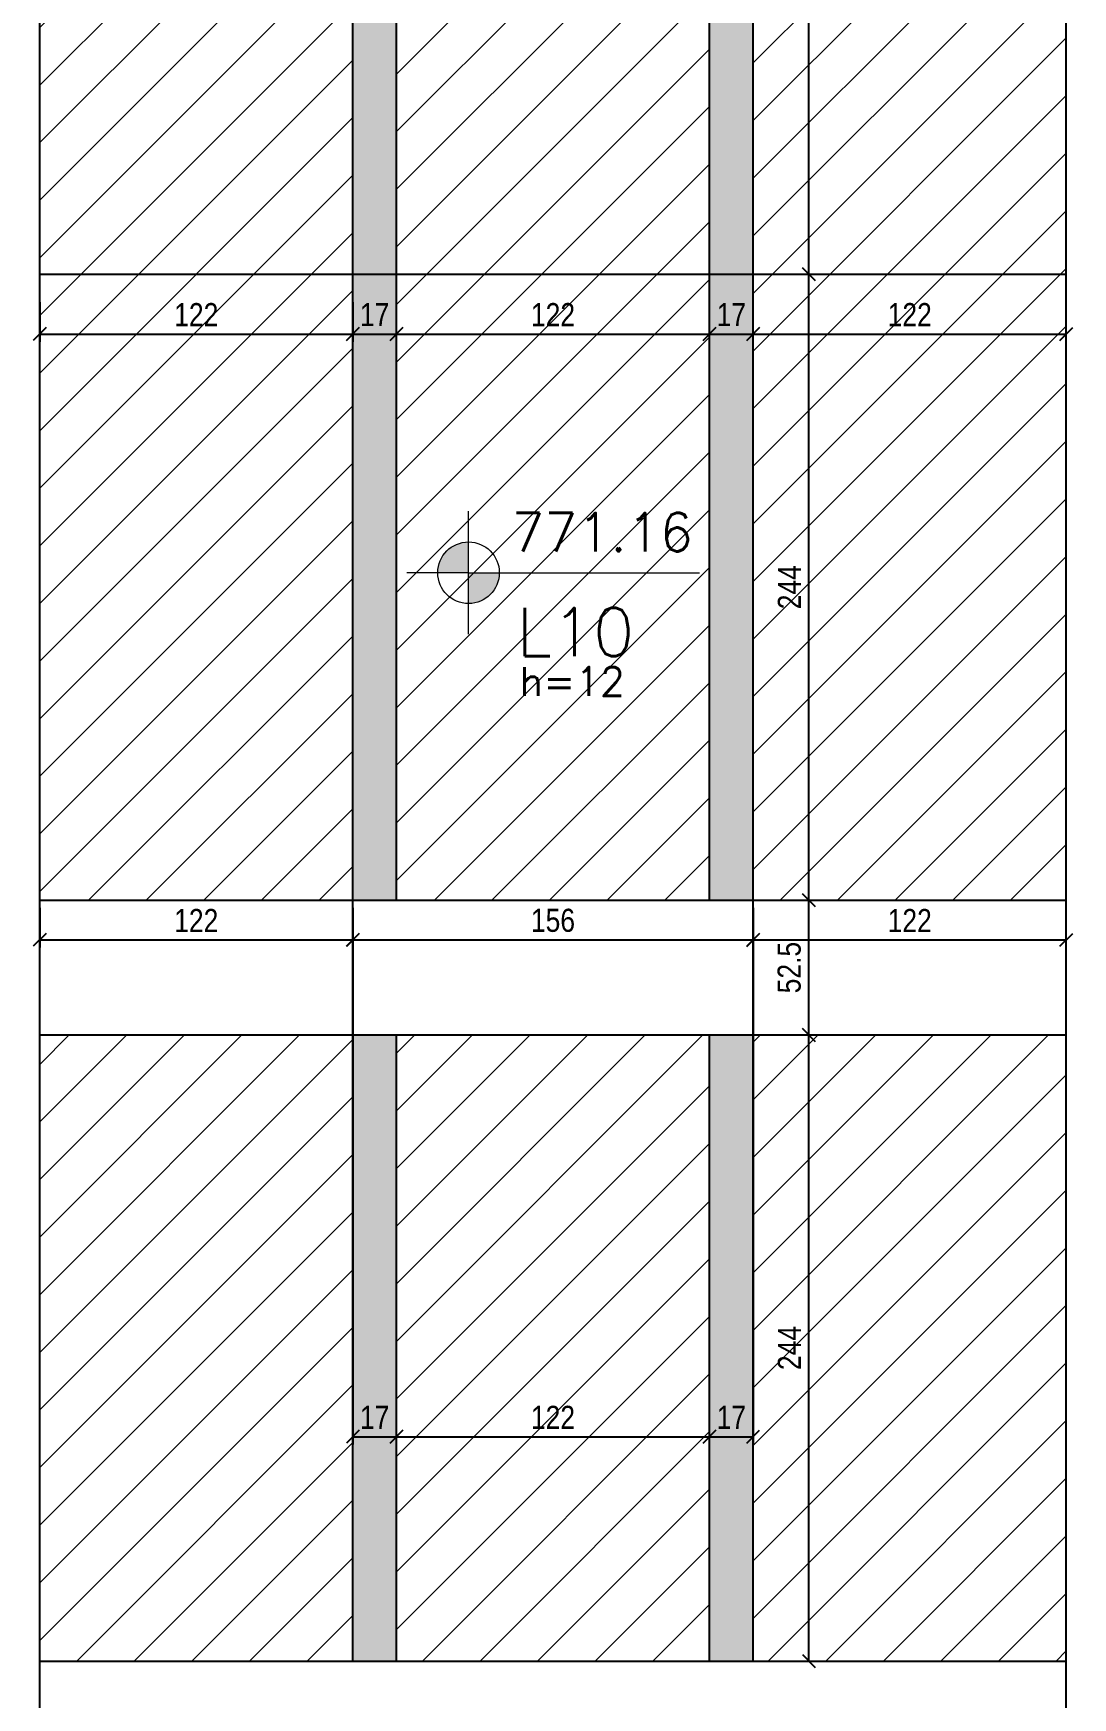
# Model space of a CAD drawing. Extents: x 8513 to 14085, y 1849 to 10799.
# Drawn here: x 9807 to 10212, y 4948 to 5597 of the extents above; entities that cross this region are included whole.
import ezdxf

# ---------------------------------------------------------------- set-up
doc = ezdxf.new("R2010")
doc.units = 0
for name, color, linetype in [('COTA', 241, 'Continuous'), ('Painéis', 200, 'Continuous'), ('VIGAS', 3, 'Continuous')]:
    doc.layers.add(name, color=color, linetype=linetype)
for name, color, linetype, lineweight in [('EST-LAJE-TEXT', 7, 'Continuous', 9), ('Hachura', 253, 'Continuous', 9), ('REAPROVEITAMENTO', 7, 'Continuous', 9)]:
    doc.layers.add(name, color=color, linetype=linetype, lineweight=lineweight)
doc.styles.add('COTA TECNICA-50', font='techl___.ttf', dxfattribs={"height": 9})
doc.styles.add('RomanS_IV50', font='romans_IV50.ttf', dxfattribs={"height": 11.25})
doc.styles.add('RomanS_IV50_B', font='', dxfattribs={"height": 18.75})
doc.styles.add('RomanS_IV50_B_1', font='', dxfattribs={"height": 22.5})
doc.styles.get('RomanS_IV50_B').set_extended_font_data('RomanS_IV50', bold=True)
doc.styles.get('RomanS_IV50_B_1').set_extended_font_data('RomanS_IV50', bold=True)
doc.dimstyles.new('PAINEL', dxfattribs={"dimtxt": 9, "dimasz": 5, "dimexe": 3, "dimexo": 3, "dimgap": 3, "dimtad": 1, "dimdec": 1, "dimzin": 12, "dimdsep": 46, "dimtxsty": 'COTA TECNICA-50', "dimblk": 'OBLIQUE', "dimcen": 0, "dimclrd": 4, "dimclre": 4, "dimclrt": 1, "dimadec": 1, "dimazin": 3, "dimtfac": 1, "dimtdec": 1, "dimtmove": 0, "dimatfit": 3, "dimldrblk": 'OBLIQUE', "dimfxl": 1, "dimtolj": 1, "dimtzin": 12, "dimarcsym": 0})
pattern_1 = [(45, (-181390.063, -29748.07), (-11.2253202, 11.2253202), [])]

# ---------------------------------------------------------------- blocks, each defined once
blk = doc.blocks.new('FA_Floor_TAG_SURVEY_R01 - NIV_TIT_H_TXT1__TXT2_Menor-2303205-BUSINESS')
at = {"layer": 'EST-LAJE-TEXT'}
h = blk.add_hatch(color=256, dxfattribs=at)
edge = h.paths.add_edge_path(flags=0)
edge.add_line((-0.28, 0.565), (-0.28, 0.405))
edge.add_line((-0.28, 0.405), (-0.44, 0.405))
edge.add_arc((-0.28, 0.405), 0.16, 90, 180, ccw=False)
h = blk.add_hatch(color=256, dxfattribs=at)
edge = h.paths.add_edge_path(flags=0)
edge.add_arc((-0.28, 0.405), 0.16, -90, 0, ccw=False)
edge.add_line((-0.28, 0.245), (-0.28, 0.405))
edge.add_line((-0.28, 0.405), (-0.12, 0.405))
for p, q in [((-0.28, 0.085), (-0.28, 0.725)), ((-0.28, 0.405), (-0.6, 0.405)), ((-0.28, 0.405), (0.92, 0.405))]:
    blk.add_line(p, q, dxfattribs=at)
blk.add_circle((-0.28, 0.405), 0.16, dxfattribs=at)
blk = doc.blocks.new('_Oblique')
at = {"color": 0, "linetype": 'ByBlock', "lineweight": -2}
blk.add_line((-0.5, -0.5), (0.5, 0.5), dxfattribs=at)
blk = doc.blocks.new('*D442')
at = {"layer": 'COTA', "color": 4, "lineweight": -2, "transparency": 16777216}
for p, q in [((9809.51, 5492.14), (9809.51, 5476.68)), ((9931.51, 5492.14), (9931.51, 5476.68)), ((9809.51, 5479.68), (9931.51, 5479.68))]:
    blk.add_line(p, q, dxfattribs=at)
at = {"layer": 'Defpoints', "color": 0, "transparency": 16777216}
for p in [(9809.51, 5495.14), (9931.51, 5495.14), (9931.51, 5479.68)]:
    blk.add_point(p, dxfattribs=at)
at = {"layer": 'COTA', "color": 4, "lineweight": -2, "transparency": 16777216, "xscale": 5, "yscale": 5, "zscale": 5, "rotation": 180}
blk.add_blockref('_Oblique', (9809.51, 5479.68), dxfattribs=at)
at = {"layer": 'COTA', "color": 4, "lineweight": -2, "transparency": 16777216, "xscale": 5, "yscale": 5, "zscale": 5}
blk.add_blockref('_Oblique', (9931.51, 5479.68), dxfattribs=at)
at = {"layer": 'COTA', "color": 1, "transparency": 16777216, "insert": (9870.51, 5487.23), "char_height": 9, "attachment_point": 5, "style": 'COTA TECNICA-50'}
blk.add_mtext('\\A1;122', dxfattribs=at)
blk = doc.blocks.new('*D443')
at = {"layer": 'COTA', "color": 4, "lineweight": -2, "transparency": 16777216}
for p, q in [((9931.51, 5492.14), (9931.51, 5476.68)), ((9931.51, 5479.68), (9948.51, 5479.68))]:
    blk.add_line(p, q, dxfattribs=at)
at = {"layer": 'Defpoints', "color": 0, "transparency": 16777216}
for p in [(9931.51, 5495.14), (9948.51, 5479.68), (9948.51, 5479.68)]:
    blk.add_point(p, dxfattribs=at)
at = {"layer": 'COTA', "color": 4, "lineweight": -2, "transparency": 16777216, "xscale": 5, "yscale": 5, "zscale": 5, "rotation": 180}
blk.add_blockref('_Oblique', (9931.51, 5479.68), dxfattribs=at)
at = {"layer": 'COTA', "color": 4, "lineweight": -2, "transparency": 16777216, "xscale": 5, "yscale": 5, "zscale": 5}
blk.add_blockref('_Oblique', (9948.51, 5479.68), dxfattribs=at)
at = {"layer": 'COTA', "color": 1, "transparency": 16777216, "insert": (9940.01, 5487.24), "char_height": 9, "attachment_point": 5, "style": 'COTA TECNICA-50'}
blk.add_mtext('\\A1;17', dxfattribs=at)
blk = doc.blocks.new('*D444')
at = {"layer": 'COTA', "color": 4, "lineweight": -2, "transparency": 16777216}
blk.add_line((9948.51, 5479.68), (10070.51, 5479.68), dxfattribs=at)
at = {"layer": 'Defpoints', "color": 0, "transparency": 16777216}
for p in [(9948.51, 5479.68), (10070.51, 5479.68), (10070.51, 5479.68)]:
    blk.add_point(p, dxfattribs=at)
at = {"layer": 'COTA', "color": 4, "lineweight": -2, "transparency": 16777216, "xscale": 5, "yscale": 5, "zscale": 5, "rotation": 180}
blk.add_blockref('_Oblique', (9948.51, 5479.68), dxfattribs=at)
at = {"layer": 'COTA', "color": 4, "lineweight": -2, "transparency": 16777216, "xscale": 5, "yscale": 5, "zscale": 5}
blk.add_blockref('_Oblique', (10070.51, 5479.68), dxfattribs=at)
at = {"layer": 'COTA', "color": 1, "transparency": 16777216, "insert": (10009.51, 5487.23), "char_height": 9, "attachment_point": 5, "style": 'COTA TECNICA-50'}
blk.add_mtext('\\A1;122', dxfattribs=at)
blk = doc.blocks.new('*D445')
at = {"layer": 'COTA', "color": 4, "lineweight": -2, "transparency": 16777216}
blk.add_line((10070.51, 5479.68), (10087.51, 5479.68), dxfattribs=at)
at = {"layer": 'Defpoints', "color": 0, "transparency": 16777216}
for p in [(10070.51, 5479.68), (10087.51, 5479.68), (10087.51, 5479.68)]:
    blk.add_point(p, dxfattribs=at)
at = {"layer": 'COTA', "color": 4, "lineweight": -2, "transparency": 16777216, "xscale": 5, "yscale": 5, "zscale": 5, "rotation": 180}
blk.add_blockref('_Oblique', (10070.51, 5479.68), dxfattribs=at)
at = {"layer": 'COTA', "color": 4, "lineweight": -2, "transparency": 16777216, "xscale": 5, "yscale": 5, "zscale": 5}
blk.add_blockref('_Oblique', (10087.51, 5479.68), dxfattribs=at)
at = {"layer": 'COTA', "color": 1, "transparency": 16777216, "insert": (10079.01, 5487.24), "char_height": 9, "attachment_point": 5, "style": 'COTA TECNICA-50'}
blk.add_mtext('\\A1;17', dxfattribs=at)
blk = doc.blocks.new('*D446')
at = {"layer": 'COTA', "color": 4, "lineweight": -2, "transparency": 16777216}
blk.add_line((10087.51, 5479.68), (10209.51, 5479.68), dxfattribs=at)
at = {"layer": 'Defpoints', "color": 0, "transparency": 16777216}
for p in [(10087.51, 5479.68), (10209.51, 5479.68), (10209.51, 5479.68)]:
    blk.add_point(p, dxfattribs=at)
at = {"layer": 'COTA', "color": 4, "lineweight": -2, "transparency": 16777216, "xscale": 5, "yscale": 5, "zscale": 5, "rotation": 180}
blk.add_blockref('_Oblique', (10087.51, 5479.68), dxfattribs=at)
at = {"layer": 'COTA', "color": 4, "lineweight": -2, "transparency": 16777216, "xscale": 5, "yscale": 5, "zscale": 5}
blk.add_blockref('_Oblique', (10209.51, 5479.68), dxfattribs=at)
at = {"layer": 'COTA', "color": 1, "transparency": 16777216, "insert": (10148.51, 5487.23), "char_height": 9, "attachment_point": 5, "style": 'COTA TECNICA-50'}
blk.add_mtext('\\A1;122', dxfattribs=at)
blk = doc.blocks.new('*D679')
at = {"layer": 'COTA', "color": 4, "lineweight": -2, "transparency": 16777216}
for p, q in [((10090.51, 5206.51), (10112.19, 5206.51)), ((10109.19, 4962.51), (10109.19, 5206.51)), ((10090.51, 4962.51), (10112.19, 4962.51))]:
    blk.add_line(p, q, dxfattribs=at)
at = {"layer": 'Defpoints', "color": 0, "transparency": 16777216}
for p in [(10087.51, 5206.51), (10109.19, 5206.51), (10087.51, 4962.51)]:
    blk.add_point(p, dxfattribs=at)
at = {"layer": 'COTA', "color": 4, "lineweight": -2, "transparency": 16777216, "xscale": 5, "yscale": 5, "zscale": 5}
for p, rotation in [((10109.19, 5206.51), 90), ((10109.19, 4962.51), 270)]:
    blk.add_blockref('_Oblique', p, dxfattribs=dict(at, rotation=rotation))
at = {"layer": 'COTA', "color": 1, "transparency": 16777216, "insert": (10101.62, 5084.51), "char_height": 9, "attachment_point": 5, "rotation": 90, "style": 'COTA TECNICA-50'}
blk.add_mtext('\\A1;244', dxfattribs=at)
blk = doc.blocks.new('*D680')
at = {"layer": 'COTA', "color": 4, "lineweight": -2, "transparency": 16777216}
for p, q in [((10109.19, 5206.51), (10109.19, 5259.01)), ((10112.19, 5259.01), (10112.19, 5259.01)), ((10090.51, 5206.51), (10112.19, 5206.51))]:
    blk.add_line(p, q, dxfattribs=at)
at = {"layer": 'Defpoints', "color": 0, "transparency": 16777216}
for p in [(10109.19, 5259.01), (10109.19, 5259.01), (10087.51, 5206.51)]:
    blk.add_point(p, dxfattribs=at)
at = {"layer": 'COTA', "color": 4, "lineweight": -2, "transparency": 16777216, "xscale": 5, "yscale": 5, "zscale": 5}
for p, rotation in [((10109.19, 5259.01), 90), ((10109.19, 5206.51), 270)]:
    blk.add_blockref('_Oblique', p, dxfattribs=dict(at, rotation=rotation))
at = {"layer": 'COTA', "color": 1, "transparency": 16777216, "insert": (10101.59, 5232.76), "char_height": 9, "attachment_point": 5, "rotation": 90, "style": 'COTA TECNICA-50'}
blk.add_mtext('\\A1;52.5', dxfattribs=at)
blk = doc.blocks.new('*D681')
at = {"layer": 'COTA', "color": 4, "lineweight": -2, "transparency": 16777216}
for p, q in [((10109.19, 5259.01), (10109.19, 5503.01)), ((10112.19, 5503.01), (10112.19, 5503.01)), ((10112.19, 5259.01), (10112.19, 5259.01))]:
    blk.add_line(p, q, dxfattribs=at)
at = {"layer": 'Defpoints', "color": 0, "transparency": 16777216}
for p in [(10109.19, 5503.01), (10109.19, 5503.01), (10109.19, 5259.01)]:
    blk.add_point(p, dxfattribs=at)
at = {"layer": 'COTA', "color": 4, "lineweight": -2, "transparency": 16777216, "xscale": 5, "yscale": 5, "zscale": 5}
for p, rotation in [((10109.19, 5503.01), 90), ((10109.19, 5259.01), 270)]:
    blk.add_blockref('_Oblique', p, dxfattribs=dict(at, rotation=rotation))
at = {"layer": 'COTA', "color": 1, "transparency": 16777216, "insert": (10101.62, 5381.01), "char_height": 9, "attachment_point": 5, "rotation": 90, "style": 'COTA TECNICA-50'}
blk.add_mtext('\\A1;244', dxfattribs=at)
blk = doc.blocks.new('*D682')
at = {"layer": 'COTA', "color": 4, "lineweight": -2, "transparency": 16777216}
for p, q in [((10109.19, 5503.01), (10109.19, 5747.01)), ((10112.19, 5747.01), (10112.19, 5747.01)), ((10112.19, 5503.01), (10112.19, 5503.01))]:
    blk.add_line(p, q, dxfattribs=at)
at = {"layer": 'Defpoints', "color": 0, "transparency": 16777216}
for p in [(10109.19, 5747.01), (10109.19, 5747.01), (10109.19, 5503.01)]:
    blk.add_point(p, dxfattribs=at)
at = {"layer": 'COTA', "color": 4, "lineweight": -2, "transparency": 16777216, "xscale": 5, "yscale": 5, "zscale": 5}
for p, rotation in [((10109.19, 5747.01), 90), ((10109.19, 5503.01), 270)]:
    blk.add_blockref('_Oblique', p, dxfattribs=dict(at, rotation=rotation))
at = {"layer": 'COTA', "color": 1, "transparency": 16777216, "insert": (10101.62, 5625.01), "char_height": 9, "attachment_point": 5, "rotation": 90, "style": 'COTA TECNICA-50'}
blk.add_mtext('\\A1;244', dxfattribs=at)
blk = doc.blocks.new('*D683')
at = {"layer": 'COTA', "color": 4, "lineweight": -2, "transparency": 16777216}
for p, q in [((9809.51, 5256.01), (9809.51, 5240.55)), ((9931.51, 5256.01), (9931.51, 5240.55)), ((9809.51, 5243.55), (9931.51, 5243.55))]:
    blk.add_line(p, q, dxfattribs=at)
at = {"layer": 'Defpoints', "color": 0, "transparency": 16777216}
for p in [(9809.51, 5259.01), (9931.51, 5259.01), (9931.51, 5243.55)]:
    blk.add_point(p, dxfattribs=at)
at = {"layer": 'COTA', "color": 4, "lineweight": -2, "transparency": 16777216, "xscale": 5, "yscale": 5, "zscale": 5, "rotation": 180}
blk.add_blockref('_Oblique', (9809.51, 5243.55), dxfattribs=at)
at = {"layer": 'COTA', "color": 4, "lineweight": -2, "transparency": 16777216, "xscale": 5, "yscale": 5, "zscale": 5}
blk.add_blockref('_Oblique', (9931.51, 5243.55), dxfattribs=at)
at = {"layer": 'COTA', "color": 1, "transparency": 16777216, "insert": (9870.51, 5251.1), "char_height": 9, "attachment_point": 5, "style": 'COTA TECNICA-50'}
blk.add_mtext('\\A1;122', dxfattribs=at)
blk = doc.blocks.new('*D684')
at = {"layer": 'COTA', "color": 4, "lineweight": -2, "transparency": 16777216}
for p, q in [((9931.51, 5256.01), (9931.51, 5046.92)), ((9931.51, 5049.92), (9948.51, 5049.92))]:
    blk.add_line(p, q, dxfattribs=at)
at = {"layer": 'Defpoints', "color": 0, "transparency": 16777216}
for p in [(9931.51, 5259.01), (9948.51, 5049.92), (9948.51, 5049.92)]:
    blk.add_point(p, dxfattribs=at)
at = {"layer": 'COTA', "color": 4, "lineweight": -2, "transparency": 16777216, "xscale": 5, "yscale": 5, "zscale": 5, "rotation": 180}
blk.add_blockref('_Oblique', (9931.51, 5049.92), dxfattribs=at)
at = {"layer": 'COTA', "color": 4, "lineweight": -2, "transparency": 16777216, "xscale": 5, "yscale": 5, "zscale": 5}
blk.add_blockref('_Oblique', (9948.51, 5049.92), dxfattribs=at)
at = {"layer": 'COTA', "color": 1, "transparency": 16777216, "insert": (9940.01, 5057.48), "char_height": 9, "attachment_point": 5, "style": 'COTA TECNICA-50'}
blk.add_mtext('\\A1;17', dxfattribs=at)
blk = doc.blocks.new('*D685')
at = {"layer": 'COTA', "color": 4, "lineweight": -2, "transparency": 16777216}
blk.add_line((9948.51, 5049.92), (10070.51, 5049.92), dxfattribs=at)
at = {"layer": 'Defpoints', "color": 0, "transparency": 16777216}
for p in [(9948.51, 5049.92), (10070.51, 5049.92), (10070.51, 5049.92)]:
    blk.add_point(p, dxfattribs=at)
at = {"layer": 'COTA', "color": 4, "lineweight": -2, "transparency": 16777216, "xscale": 5, "yscale": 5, "zscale": 5, "rotation": 180}
blk.add_blockref('_Oblique', (9948.51, 5049.92), dxfattribs=at)
at = {"layer": 'COTA', "color": 4, "lineweight": -2, "transparency": 16777216, "xscale": 5, "yscale": 5, "zscale": 5}
blk.add_blockref('_Oblique', (10070.51, 5049.92), dxfattribs=at)
at = {"layer": 'COTA', "color": 1, "transparency": 16777216, "insert": (10009.51, 5057.47), "char_height": 9, "attachment_point": 5, "style": 'COTA TECNICA-50'}
blk.add_mtext('\\A1;122', dxfattribs=at)
blk = doc.blocks.new('*D686')
at = {"layer": 'COTA', "color": 4, "lineweight": -2, "transparency": 16777216}
for p, q in [((10087.51, 5240.55), (10087.51, 5046.92)), ((10070.51, 5049.92), (10087.51, 5049.92))]:
    blk.add_line(p, q, dxfattribs=at)
at = {"layer": 'Defpoints', "color": 0, "transparency": 16777216}
for p in [(10087.51, 5243.55), (10070.51, 5049.92), (10087.51, 5049.92)]:
    blk.add_point(p, dxfattribs=at)
at = {"layer": 'COTA', "color": 4, "lineweight": -2, "transparency": 16777216, "xscale": 5, "yscale": 5, "zscale": 5, "rotation": 180}
blk.add_blockref('_Oblique', (10070.51, 5049.92), dxfattribs=at)
at = {"layer": 'COTA', "color": 4, "lineweight": -2, "transparency": 16777216, "xscale": 5, "yscale": 5, "zscale": 5}
blk.add_blockref('_Oblique', (10087.51, 5049.92), dxfattribs=at)
at = {"layer": 'COTA', "color": 1, "transparency": 16777216, "insert": (10079.01, 5057.48), "char_height": 9, "attachment_point": 5, "style": 'COTA TECNICA-50'}
blk.add_mtext('\\A1;17', dxfattribs=at)
blk = doc.blocks.new('*D687')
at = {"layer": 'COTA', "color": 4, "lineweight": -2, "transparency": 16777216}
blk.add_line((10087.51, 5243.55), (10209.51, 5243.55), dxfattribs=at)
at = {"layer": 'Defpoints', "color": 0, "transparency": 16777216}
for p in [(10087.51, 5243.55), (10209.51, 5243.55), (10209.51, 5243.55)]:
    blk.add_point(p, dxfattribs=at)
at = {"layer": 'COTA', "color": 4, "lineweight": -2, "transparency": 16777216, "xscale": 5, "yscale": 5, "zscale": 5, "rotation": 180}
blk.add_blockref('_Oblique', (10087.51, 5243.55), dxfattribs=at)
at = {"layer": 'COTA', "color": 4, "lineweight": -2, "transparency": 16777216, "xscale": 5, "yscale": 5, "zscale": 5}
blk.add_blockref('_Oblique', (10209.51, 5243.55), dxfattribs=at)
at = {"layer": 'COTA', "color": 1, "transparency": 16777216, "insert": (10148.51, 5251.1), "char_height": 9, "attachment_point": 5, "style": 'COTA TECNICA-50'}
blk.add_mtext('\\A1;122', dxfattribs=at)
blk = doc.blocks.new('*D711')
at = {"layer": 'COTA', "color": 4, "lineweight": -2, "transparency": 16777216}
for p, q in [((10109.19, 5206.51), (10109.19, 5259.01)), ((10112.19, 5259.01), (10112.19, 5259.01)), ((10090.51, 5206.51), (10112.19, 5206.51))]:
    blk.add_line(p, q, dxfattribs=at)
at = {"layer": 'Defpoints', "color": 0, "transparency": 16777216}
for p in [(10109.19, 5259.01), (10109.19, 5259.01), (10087.51, 5206.51)]:
    blk.add_point(p, dxfattribs=at)
at = {"layer": 'COTA', "color": 4, "lineweight": -2, "transparency": 16777216, "xscale": 5, "yscale": 5, "zscale": 5}
for p, rotation in [((10109.19, 5259.01), 90), ((10109.19, 5206.51), 270)]:
    blk.add_blockref('_Oblique', p, dxfattribs=dict(at, rotation=rotation))
at = {"layer": 'COTA', "color": 1, "transparency": 16777216, "insert": (10101.59, 5232.76), "char_height": 9, "attachment_point": 5, "rotation": 90, "style": 'COTA TECNICA-50'}
blk.add_mtext('\\A1;52.5', dxfattribs=at)
blk = doc.blocks.new('*D712')
at = {"layer": 'COTA', "color": 4, "lineweight": -2, "transparency": 16777216}
for p, q in [((10109.19, 5259.01), (10109.19, 5503.01)), ((10112.19, 5503.01), (10112.19, 5503.01)), ((10112.19, 5259.01), (10112.19, 5259.01))]:
    blk.add_line(p, q, dxfattribs=at)
at = {"layer": 'Defpoints', "color": 0, "transparency": 16777216}
for p in [(10109.19, 5503.01), (10109.19, 5503.01), (10109.19, 5259.01)]:
    blk.add_point(p, dxfattribs=at)
at = {"layer": 'COTA', "color": 4, "lineweight": -2, "transparency": 16777216, "xscale": 5, "yscale": 5, "zscale": 5}
for p, rotation in [((10109.19, 5503.01), 90), ((10109.19, 5259.01), 270)]:
    blk.add_blockref('_Oblique', p, dxfattribs=dict(at, rotation=rotation))
at = {"layer": 'COTA', "color": 1, "transparency": 16777216, "insert": (10101.62, 5381.01), "char_height": 9, "attachment_point": 5, "rotation": 90, "style": 'COTA TECNICA-50'}
blk.add_mtext('\\A1;244', dxfattribs=at)
blk = doc.blocks.new('*D713')
at = {"layer": 'COTA', "color": 4, "lineweight": -2, "transparency": 16777216}
for p, q in [((10109.19, 5503.01), (10109.19, 5747.01)), ((10112.19, 5747.01), (10112.19, 5747.01)), ((10112.19, 5503.01), (10112.19, 5503.01))]:
    blk.add_line(p, q, dxfattribs=at)
at = {"layer": 'Defpoints', "color": 0, "transparency": 16777216}
for p in [(10109.19, 5747.01), (10109.19, 5747.01), (10109.19, 5503.01)]:
    blk.add_point(p, dxfattribs=at)
at = {"layer": 'COTA', "color": 4, "lineweight": -2, "transparency": 16777216, "xscale": 5, "yscale": 5, "zscale": 5}
for p, rotation in [((10109.19, 5747.01), 90), ((10109.19, 5503.01), 270)]:
    blk.add_blockref('_Oblique', p, dxfattribs=dict(at, rotation=rotation))
at = {"layer": 'COTA', "color": 1, "transparency": 16777216, "insert": (10101.62, 5625.01), "char_height": 9, "attachment_point": 5, "rotation": 90, "style": 'COTA TECNICA-50'}
blk.add_mtext('\\A1;244', dxfattribs=at)
blk = doc.blocks.new('*D714')
at = {"layer": 'COTA', "color": 4, "lineweight": -2, "transparency": 16777216}
for p, q in [((10109.19, 5259.01), (10109.19, 5503.01)), ((10112.19, 5503.01), (10112.19, 5503.01)), ((10112.19, 5259.01), (10112.19, 5259.01))]:
    blk.add_line(p, q, dxfattribs=at)
at = {"layer": 'Defpoints', "color": 0, "transparency": 16777216}
for p in [(10109.19, 5503.01), (10109.19, 5503.01), (10109.19, 5259.01)]:
    blk.add_point(p, dxfattribs=at)
at = {"layer": 'COTA', "color": 4, "lineweight": -2, "transparency": 16777216, "xscale": 5, "yscale": 5, "zscale": 5}
for p, rotation in [((10109.19, 5503.01), 90), ((10109.19, 5259.01), 270)]:
    blk.add_blockref('_Oblique', p, dxfattribs=dict(at, rotation=rotation))
at = {"layer": 'COTA', "color": 1, "transparency": 16777216, "insert": (10101.62, 5381.01), "char_height": 9, "attachment_point": 5, "rotation": 90, "style": 'COTA TECNICA-50'}
blk.add_mtext('\\A1;244', dxfattribs=at)
blk = doc.blocks.new('*D715')
at = {"layer": 'COTA', "color": 4, "lineweight": -2, "transparency": 16777216}
for p, q in [((10109.19, 5503.01), (10109.19, 5747.01)), ((10112.19, 5747.01), (10112.19, 5747.01)), ((10112.19, 5503.01), (10112.19, 5503.01))]:
    blk.add_line(p, q, dxfattribs=at)
at = {"layer": 'Defpoints', "color": 0, "transparency": 16777216}
for p in [(10109.19, 5747.01), (10109.19, 5747.01), (10109.19, 5503.01)]:
    blk.add_point(p, dxfattribs=at)
at = {"layer": 'COTA', "color": 4, "lineweight": -2, "transparency": 16777216, "xscale": 5, "yscale": 5, "zscale": 5}
for p, rotation in [((10109.19, 5747.01), 90), ((10109.19, 5503.01), 270)]:
    blk.add_blockref('_Oblique', p, dxfattribs=dict(at, rotation=rotation))
at = {"layer": 'COTA', "color": 1, "transparency": 16777216, "insert": (10101.62, 5625.01), "char_height": 9, "attachment_point": 5, "rotation": 90, "style": 'COTA TECNICA-50'}
blk.add_mtext('\\A1;244', dxfattribs=at)
blk = doc.blocks.new('*D716')
at = {"layer": 'COTA', "color": 4, "lineweight": -2, "transparency": 16777216}
for p, q in [((10109.19, 5259.01), (10109.19, 5503.01)), ((10112.19, 5503.01), (10112.19, 5503.01)), ((10112.19, 5259.01), (10112.19, 5259.01))]:
    blk.add_line(p, q, dxfattribs=at)
at = {"layer": 'Defpoints', "color": 0, "transparency": 16777216}
for p in [(10109.19, 5503.01), (10109.19, 5503.01), (10109.19, 5259.01)]:
    blk.add_point(p, dxfattribs=at)
at = {"layer": 'COTA', "color": 4, "lineweight": -2, "transparency": 16777216, "xscale": 5, "yscale": 5, "zscale": 5}
for p, rotation in [((10109.19, 5503.01), 90), ((10109.19, 5259.01), 270)]:
    blk.add_blockref('_Oblique', p, dxfattribs=dict(at, rotation=rotation))
at = {"layer": 'COTA', "color": 1, "transparency": 16777216, "insert": (10101.62, 5381.01), "char_height": 9, "attachment_point": 5, "rotation": 90, "style": 'COTA TECNICA-50'}
blk.add_mtext('\\A1;244', dxfattribs=at)
blk = doc.blocks.new('*D717')
at = {"layer": 'COTA', "color": 4, "lineweight": -2, "transparency": 16777216}
for p, q in [((10109.19, 5503.01), (10109.19, 5747.01)), ((10112.19, 5747.01), (10112.19, 5747.01)), ((10112.19, 5503.01), (10112.19, 5503.01))]:
    blk.add_line(p, q, dxfattribs=at)
at = {"layer": 'Defpoints', "color": 0, "transparency": 16777216}
for p in [(10109.19, 5747.01), (10109.19, 5747.01), (10109.19, 5503.01)]:
    blk.add_point(p, dxfattribs=at)
at = {"layer": 'COTA', "color": 4, "lineweight": -2, "transparency": 16777216, "xscale": 5, "yscale": 5, "zscale": 5}
for p, rotation in [((10109.19, 5747.01), 90), ((10109.19, 5503.01), 270)]:
    blk.add_blockref('_Oblique', p, dxfattribs=dict(at, rotation=rotation))
at = {"layer": 'COTA', "color": 1, "transparency": 16777216, "insert": (10101.62, 5625.01), "char_height": 9, "attachment_point": 5, "rotation": 90, "style": 'COTA TECNICA-50'}
blk.add_mtext('\\A1;244', dxfattribs=at)
blk = doc.blocks.new('*D824')
at = {"layer": 'COTA', "color": 4, "lineweight": -2, "transparency": 16777216}
for p, q in [((10090.51, 5206.51), (10112.19, 5206.51)), ((10109.19, 4962.51), (10109.19, 5206.51)), ((10090.51, 4962.51), (10112.19, 4962.51))]:
    blk.add_line(p, q, dxfattribs=at)
at = {"layer": 'Defpoints', "color": 0, "transparency": 16777216}
for p in [(10087.51, 5206.51), (10109.19, 5206.51), (10087.51, 4962.51)]:
    blk.add_point(p, dxfattribs=at)
at = {"layer": 'COTA', "color": 4, "lineweight": -2, "transparency": 16777216, "xscale": 5, "yscale": 5, "zscale": 5}
for p, rotation in [((10109.19, 5206.51), 90), ((10109.19, 4962.51), 270)]:
    blk.add_blockref('_Oblique', p, dxfattribs=dict(at, rotation=rotation))
at = {"layer": 'COTA', "color": 1, "transparency": 16777216, "insert": (10101.62, 5084.51), "char_height": 9, "attachment_point": 5, "rotation": 90, "style": 'COTA TECNICA-50'}
blk.add_mtext('\\A1;244', dxfattribs=at)
blk = doc.blocks.new('*D825')
at = {"layer": 'COTA', "color": 4, "lineweight": -2, "transparency": 16777216}
for p, q in [((10109.19, 5206.51), (10109.19, 5259.01)), ((10112.19, 5259.01), (10112.19, 5259.01)), ((10090.51, 5206.51), (10112.19, 5206.51))]:
    blk.add_line(p, q, dxfattribs=at)
at = {"layer": 'Defpoints', "color": 0, "transparency": 16777216}
for p in [(10109.19, 5259.01), (10109.19, 5259.01), (10087.51, 5206.51)]:
    blk.add_point(p, dxfattribs=at)
at = {"layer": 'COTA', "color": 4, "lineweight": -2, "transparency": 16777216, "xscale": 5, "yscale": 5, "zscale": 5}
for p, rotation in [((10109.19, 5259.01), 90), ((10109.19, 5206.51), 270)]:
    blk.add_blockref('_Oblique', p, dxfattribs=dict(at, rotation=rotation))
at = {"layer": 'COTA', "color": 1, "transparency": 16777216, "insert": (10101.59, 5232.76), "char_height": 9, "attachment_point": 5, "rotation": 90, "style": 'COTA TECNICA-50'}
blk.add_mtext('\\A1;52.5', dxfattribs=at)
blk = doc.blocks.new('*D826')
at = {"layer": 'COTA', "color": 4, "lineweight": -2, "transparency": 16777216}
for p, q in [((10109.19, 5259.01), (10109.19, 5503.01)), ((10112.19, 5503.01), (10112.19, 5503.01)), ((10112.19, 5259.01), (10112.19, 5259.01))]:
    blk.add_line(p, q, dxfattribs=at)
at = {"layer": 'Defpoints', "color": 0, "transparency": 16777216}
for p in [(10109.19, 5503.01), (10109.19, 5503.01), (10109.19, 5259.01)]:
    blk.add_point(p, dxfattribs=at)
at = {"layer": 'COTA', "color": 4, "lineweight": -2, "transparency": 16777216, "xscale": 5, "yscale": 5, "zscale": 5}
for p, rotation in [((10109.19, 5503.01), 90), ((10109.19, 5259.01), 270)]:
    blk.add_blockref('_Oblique', p, dxfattribs=dict(at, rotation=rotation))
at = {"layer": 'COTA', "color": 1, "transparency": 16777216, "insert": (10101.62, 5381.01), "char_height": 9, "attachment_point": 5, "rotation": 90, "style": 'COTA TECNICA-50'}
blk.add_mtext('\\A1;244', dxfattribs=at)
blk = doc.blocks.new('*D827')
at = {"layer": 'COTA', "color": 4, "lineweight": -2, "transparency": 16777216}
for p, q in [((10109.19, 5503.01), (10109.19, 5747.01)), ((10112.19, 5747.01), (10112.19, 5747.01)), ((10112.19, 5503.01), (10112.19, 5503.01))]:
    blk.add_line(p, q, dxfattribs=at)
at = {"layer": 'Defpoints', "color": 0, "transparency": 16777216}
for p in [(10109.19, 5747.01), (10109.19, 5747.01), (10109.19, 5503.01)]:
    blk.add_point(p, dxfattribs=at)
at = {"layer": 'COTA', "color": 4, "lineweight": -2, "transparency": 16777216, "xscale": 5, "yscale": 5, "zscale": 5}
for p, rotation in [((10109.19, 5747.01), 90), ((10109.19, 5503.01), 270)]:
    blk.add_blockref('_Oblique', p, dxfattribs=dict(at, rotation=rotation))
at = {"layer": 'COTA', "color": 1, "transparency": 16777216, "insert": (10101.62, 5625.01), "char_height": 9, "attachment_point": 5, "rotation": 90, "style": 'COTA TECNICA-50'}
blk.add_mtext('\\A1;244', dxfattribs=at)
blk = doc.blocks.new('*D828')
at = {"layer": 'COTA', "color": 4, "lineweight": -2, "transparency": 16777216}
for p, q in [((10090.51, 5206.51), (10112.19, 5206.51)), ((10109.19, 4962.51), (10109.19, 5206.51)), ((10090.51, 4962.51), (10112.19, 4962.51))]:
    blk.add_line(p, q, dxfattribs=at)
at = {"layer": 'Defpoints', "color": 0, "transparency": 16777216}
for p in [(10087.51, 5206.51), (10109.19, 5206.51), (10087.51, 4962.51)]:
    blk.add_point(p, dxfattribs=at)
at = {"layer": 'COTA', "color": 4, "lineweight": -2, "transparency": 16777216, "xscale": 5, "yscale": 5, "zscale": 5}
for p, rotation in [((10109.19, 5206.51), 90), ((10109.19, 4962.51), 270)]:
    blk.add_blockref('_Oblique', p, dxfattribs=dict(at, rotation=rotation))
at = {"layer": 'COTA', "color": 1, "transparency": 16777216, "insert": (10101.62, 5084.51), "char_height": 9, "attachment_point": 5, "rotation": 90, "style": 'COTA TECNICA-50'}
blk.add_mtext('\\A1;244', dxfattribs=at)
blk = doc.blocks.new('*D829')
at = {"layer": 'COTA', "color": 4, "lineweight": -2, "transparency": 16777216}
for p, q in [((10109.19, 5206.51), (10109.19, 5259.01)), ((10112.19, 5259.01), (10112.19, 5259.01)), ((10090.51, 5206.51), (10112.19, 5206.51))]:
    blk.add_line(p, q, dxfattribs=at)
at = {"layer": 'Defpoints', "color": 0, "transparency": 16777216}
for p in [(10109.19, 5259.01), (10109.19, 5259.01), (10087.51, 5206.51)]:
    blk.add_point(p, dxfattribs=at)
at = {"layer": 'COTA', "color": 4, "lineweight": -2, "transparency": 16777216, "xscale": 5, "yscale": 5, "zscale": 5}
for p, rotation in [((10109.19, 5259.01), 90), ((10109.19, 5206.51), 270)]:
    blk.add_blockref('_Oblique', p, dxfattribs=dict(at, rotation=rotation))
at = {"layer": 'COTA', "color": 1, "transparency": 16777216, "insert": (10101.59, 5232.76), "char_height": 9, "attachment_point": 5, "rotation": 90, "style": 'COTA TECNICA-50'}
blk.add_mtext('\\A1;52.5', dxfattribs=at)
blk = doc.blocks.new('*D830')
at = {"layer": 'COTA', "color": 4, "lineweight": -2, "transparency": 16777216}
for p, q in [((10109.19, 5259.01), (10109.19, 5503.01)), ((10112.19, 5503.01), (10112.19, 5503.01)), ((10112.19, 5259.01), (10112.19, 5259.01))]:
    blk.add_line(p, q, dxfattribs=at)
at = {"layer": 'Defpoints', "color": 0, "transparency": 16777216}
for p in [(10109.19, 5503.01), (10109.19, 5503.01), (10109.19, 5259.01)]:
    blk.add_point(p, dxfattribs=at)
at = {"layer": 'COTA', "color": 4, "lineweight": -2, "transparency": 16777216, "xscale": 5, "yscale": 5, "zscale": 5}
for p, rotation in [((10109.19, 5503.01), 90), ((10109.19, 5259.01), 270)]:
    blk.add_blockref('_Oblique', p, dxfattribs=dict(at, rotation=rotation))
at = {"layer": 'COTA', "color": 1, "transparency": 16777216, "insert": (10101.62, 5381.01), "char_height": 9, "attachment_point": 5, "rotation": 90, "style": 'COTA TECNICA-50'}
blk.add_mtext('\\A1;244', dxfattribs=at)
blk = doc.blocks.new('*D831')
at = {"layer": 'COTA', "color": 4, "lineweight": -2, "transparency": 16777216}
for p, q in [((10109.19, 5503.01), (10109.19, 5747.01)), ((10112.19, 5747.01), (10112.19, 5747.01)), ((10112.19, 5503.01), (10112.19, 5503.01))]:
    blk.add_line(p, q, dxfattribs=at)
at = {"layer": 'Defpoints', "color": 0, "transparency": 16777216}
for p in [(10109.19, 5747.01), (10109.19, 5747.01), (10109.19, 5503.01)]:
    blk.add_point(p, dxfattribs=at)
at = {"layer": 'COTA', "color": 4, "lineweight": -2, "transparency": 16777216, "xscale": 5, "yscale": 5, "zscale": 5}
for p, rotation in [((10109.19, 5747.01), 90), ((10109.19, 5503.01), 270)]:
    blk.add_blockref('_Oblique', p, dxfattribs=dict(at, rotation=rotation))
at = {"layer": 'COTA', "color": 1, "transparency": 16777216, "insert": (10101.62, 5625.01), "char_height": 9, "attachment_point": 5, "rotation": 90, "style": 'COTA TECNICA-50'}
blk.add_mtext('\\A1;244', dxfattribs=at)
blk = doc.blocks.new('*D832')
at = {"layer": 'COTA', "color": 4, "lineweight": -2, "transparency": 16777216}
for p, q in [((10109.19, 5206.51), (10109.19, 5259.01)), ((10112.19, 5259.01), (10112.19, 5259.01)), ((10090.51, 5206.51), (10112.19, 5206.51))]:
    blk.add_line(p, q, dxfattribs=at)
at = {"layer": 'Defpoints', "color": 0, "transparency": 16777216}
for p in [(10109.19, 5259.01), (10109.19, 5259.01), (10087.51, 5206.51)]:
    blk.add_point(p, dxfattribs=at)
at = {"layer": 'COTA', "color": 4, "lineweight": -2, "transparency": 16777216, "xscale": 5, "yscale": 5, "zscale": 5}
for p, rotation in [((10109.19, 5259.01), 90), ((10109.19, 5206.51), 270)]:
    blk.add_blockref('_Oblique', p, dxfattribs=dict(at, rotation=rotation))
at = {"layer": 'COTA', "color": 1, "transparency": 16777216, "insert": (10101.59, 5232.76), "char_height": 9, "attachment_point": 5, "rotation": 90, "style": 'COTA TECNICA-50'}
blk.add_mtext('\\A1;52.5', dxfattribs=at)
blk = doc.blocks.new('*D833')
at = {"layer": 'COTA', "color": 4, "lineweight": -2, "transparency": 16777216}
for p, q in [((10109.19, 5259.01), (10109.19, 5503.01)), ((10112.19, 5503.01), (10112.19, 5503.01)), ((10112.19, 5259.01), (10112.19, 5259.01))]:
    blk.add_line(p, q, dxfattribs=at)
at = {"layer": 'Defpoints', "color": 0, "transparency": 16777216}
for p in [(10109.19, 5503.01), (10109.19, 5503.01), (10109.19, 5259.01)]:
    blk.add_point(p, dxfattribs=at)
at = {"layer": 'COTA', "color": 4, "lineweight": -2, "transparency": 16777216, "xscale": 5, "yscale": 5, "zscale": 5}
for p, rotation in [((10109.19, 5503.01), 90), ((10109.19, 5259.01), 270)]:
    blk.add_blockref('_Oblique', p, dxfattribs=dict(at, rotation=rotation))
at = {"layer": 'COTA', "color": 1, "transparency": 16777216, "insert": (10101.62, 5381.01), "char_height": 9, "attachment_point": 5, "rotation": 90, "style": 'COTA TECNICA-50'}
blk.add_mtext('\\A1;244', dxfattribs=at)
blk = doc.blocks.new('*D834')
at = {"layer": 'COTA', "color": 4, "lineweight": -2, "transparency": 16777216}
for p, q in [((10109.19, 5503.01), (10109.19, 5747.01)), ((10112.19, 5747.01), (10112.19, 5747.01)), ((10112.19, 5503.01), (10112.19, 5503.01))]:
    blk.add_line(p, q, dxfattribs=at)
at = {"layer": 'Defpoints', "color": 0, "transparency": 16777216}
for p in [(10109.19, 5747.01), (10109.19, 5747.01), (10109.19, 5503.01)]:
    blk.add_point(p, dxfattribs=at)
at = {"layer": 'COTA', "color": 4, "lineweight": -2, "transparency": 16777216, "xscale": 5, "yscale": 5, "zscale": 5}
for p, rotation in [((10109.19, 5747.01), 90), ((10109.19, 5503.01), 270)]:
    blk.add_blockref('_Oblique', p, dxfattribs=dict(at, rotation=rotation))
at = {"layer": 'COTA', "color": 1, "transparency": 16777216, "insert": (10101.62, 5625.01), "char_height": 9, "attachment_point": 5, "rotation": 90, "style": 'COTA TECNICA-50'}
blk.add_mtext('\\A1;244', dxfattribs=at)
blk = doc.blocks.new('*D748')
at = {"layer": 'COTA', "color": 4, "lineweight": -2, "transparency": 16777216}
for p, q in [((9931.51, 5256.01), (9931.51, 5240.52)), ((10087.51, 5256.01), (10087.51, 5240.52)), ((9931.51, 5243.52), (10087.51, 5243.52))]:
    blk.add_line(p, q, dxfattribs=at)
at = {"layer": 'Defpoints', "color": 0, "transparency": 16777216}
for p in [(9931.51, 5259.01), (10087.51, 5259.01), (10087.51, 5243.52)]:
    blk.add_point(p, dxfattribs=at)
at = {"layer": 'COTA', "color": 4, "lineweight": -2, "transparency": 16777216, "xscale": 5, "yscale": 5, "zscale": 5, "rotation": 180}
blk.add_blockref('_Oblique', (9931.51, 5243.52), dxfattribs=at)
at = {"layer": 'COTA', "color": 4, "lineweight": -2, "transparency": 16777216, "xscale": 5, "yscale": 5, "zscale": 5}
blk.add_blockref('_Oblique', (10087.51, 5243.52), dxfattribs=at)
at = {"layer": 'COTA', "color": 1, "transparency": 16777216, "insert": (10009.51, 5251.12), "char_height": 9, "attachment_point": 5, "style": 'COTA TECNICA-50'}
blk.add_mtext('\\A1;156', dxfattribs=at)

msp = doc.modelspace()

# ---------------------------------------------------------------- hatches: boundary and pattern name
at = {"layer": 'Hachura'}
h = msp.add_hatch(color=256, dxfattribs=at)
h.paths.add_polyline_path([(9931.51, 5503.01), (9948.51, 5503.01), (9948.51, 5747.01), (9931.51, 5747.01)])
h.paths.add_polyline_path([(9931.51, 5259.01), (9948.51, 5259.01), (9948.51, 5503.01), (9931.51, 5503.01)])
h.paths.add_polyline_path([(9931.51, 4962.51), (9948.51, 4962.51), (9948.51, 5206.51), (9931.51, 5206.51)])
h.paths.add_polyline_path([(10070.51, 4962.51), (10087.51, 4962.51), (10087.51, 5206.51), (10070.51, 5206.51)])
h.paths.add_polyline_path([(10087.51, 5503.01), (10070.51, 5503.01), (10070.51, 5259.01), (10087.51, 5259.01)])
h.paths.add_polyline_path([(10070.51, 5503.01), (10087.51, 5503.01), (10087.51, 5747.01), (10070.51, 5747.01)])
at = {"layer": 'REAPROVEITAMENTO'}
h = msp.add_hatch(dxfattribs=at)
h.set_pattern_fill('ANSI31', color=251, scale=5, style=0)
h.set_pattern_definition(pattern_1)
h.paths.add_polyline_path([(9931.51, 5747.01), (9809.51, 5747.01), (9809.51, 5503.01), (9931.51, 5503.01)])
h.paths.add_polyline_path([(9809.51, 5259.01), (9931.51, 5259.01), (9931.51, 5503.01), (9809.51, 5503.01)])
h.paths.add_polyline_path([(10070.51, 5503.01), (9948.51, 5503.01), (9948.51, 5259.01), (10070.51, 5259.01)])
h.paths.add_polyline_path([(10070.51, 5747.01), (9948.51, 5747.01), (9948.51, 5503.01), (10070.51, 5503.01)])
h.paths.add_polyline_path([(10209.51, 5747.01), (10087.51, 5747.01), (10087.51, 5503.01), (10209.51, 5503.01)])
h.paths.add_polyline_path([(10209.51, 5503.01), (10087.51, 5503.01), (10087.51, 5259.01), (10209.51, 5259.01)])
h = msp.add_hatch(dxfattribs=at)
h.set_pattern_fill('ANSI31', color=251, scale=5, style=0)
h.set_pattern_definition(pattern_1)
h.paths.add_polyline_path([(9931.51, 5206.51), (9809.51, 5206.51), (9809.51, 4962.51), (9931.51, 4962.51)])
h.paths.add_polyline_path([(10070.51, 5206.51), (9948.51, 5206.51), (9948.51, 4962.51), (10070.51, 4962.51)])
h.paths.add_polyline_path([(10087.51, 4962.51), (10209.51, 4962.51), (10209.51, 5206.51), (10087.51, 5206.51)])

# ---------------------------------------------------------------- linework, layer by layer
at = {"layer": 'Painéis', "ltscale": 70}
for p, q in [((9931.51, 4962.51), (9931.51, 5747.01)), ((9948.51, 5259.01), (9948.51, 5747.01)), ((10070.51, 5259.01), (10070.51, 5747.01)), ((10087.51, 4962.51), (10087.51, 5747.01)), ((9809.51, 5503.01), (10209.51, 5503.01)), ((9809.51, 5259.01), (10209.51, 5259.01)), ((9809.51, 5206.51), (10209.51, 5206.51)), ((9948.51, 4962.51), (9948.51, 5206.51)), ((10070.51, 4962.51), (10070.51, 5206.51))]:
    msp.add_line(p, q, dxfattribs=at)
at = {"layer": 'VIGAS', "color": 3}
for p, q in [((9809.51, 4290.01), (9809.51, 5960.01)), ((10209.51, 4309.51), (10209.51, 5950.01)), ((9809.51, 4962.51), (10209.51, 4962.51))]:
    msp.add_line(p, q, dxfattribs=at)

# ---------------------------------------------------------------- block references
at = {"layer": 'EST-LAJE-TEXT', "xscale": 74.99999999999996, "yscale": 74.99999999999996, "zscale": 74.99999999999996}
msp.add_blockref('FA_Floor_TAG_SURVEY_R01 - NIV_TIT_H_TXT1__TXT2_Menor-2303205-BUSINESS', (9997.6, 5356.26), dxfattribs=at)

# ---------------------------------------------------------------- texts
at = {"layer": 'EST-LAJE-TEXT', "lineweight": 30, "attachment_point": 1}
for s, insert, char_height, width, style in [('771.16', (9993.3, 5409.98), 15, 99.8101, 'RomanS_IV50_B'), ('h=12', (9996.53, 5349.86), 11.25, 58.924, 'RomanS_IV50')]:
    msp.add_mtext(s, dxfattribs=dict(at, insert=insert, char_height=char_height, width=width, style=style))
at = {"layer": 'EST-LAJE-TEXT', "lineweight": 50, "insert": (9995.39, 5372.93), "char_height": 18.75, "width": 63.7342, "attachment_point": 1, "style": 'RomanS_IV50_B_1'}
msp.add_mtext('L10', dxfattribs=at)

# ---------------------------------------------------------------- dimensions: what is measured, and where the dimension line sits
at = {"layer": 'COTA'}
for base, p1, p2, picture, middle in [((10109.19, 5747.01), (10109.19, 5503.01), (10109.19, 5747.01), '*D682', (10101.62, 5625.01)), ((10109.19, 5747.01), (10109.19, 5503.01), (10109.19, 5747.01), '*D713', (10101.62, 5625.01)), ((10109.19, 5747.01), (10109.19, 5503.01), (10109.19, 5747.01), '*D715', (10101.62, 5625.01)), ((10109.19, 5747.01), (10109.19, 5503.01), (10109.19, 5747.01), '*D717', (10101.62, 5625.01)), ((10109.19, 5747.01), (10109.19, 5503.01), (10109.19, 5747.01), '*D827', (10101.62, 5625.01)), ((10109.19, 5747.01), (10109.19, 5503.01), (10109.19, 5747.01), '*D831', (10101.62, 5625.01)), ((10109.19, 5747.01), (10109.19, 5503.01), (10109.19, 5747.01), '*D834', (10101.62, 5625.01)), ((10109.19, 5503.01), (10109.19, 5259.01), (10109.19, 5503.01), '*D681', (10101.62, 5381.01)), ((10109.19, 5503.01), (10109.19, 5259.01), (10109.19, 5503.01), '*D712', (10101.62, 5381.01)), ((10109.19, 5503.01), (10109.19, 5259.01), (10109.19, 5503.01), '*D714', (10101.62, 5381.01)), ((10109.19, 5503.01), (10109.19, 5259.01), (10109.19, 5503.01), '*D716', (10101.62, 5381.01)), ((10109.19, 5503.01), (10109.19, 5259.01), (10109.19, 5503.01), '*D826', (10101.62, 5381.01)), ((10109.19, 5503.01), (10109.19, 5259.01), (10109.19, 5503.01), '*D830', (10101.62, 5381.01)), ((10109.19, 5503.01), (10109.19, 5259.01), (10109.19, 5503.01), '*D833', (10101.62, 5381.01)), ((10109.19, 5259.01), (10087.51, 5206.51), (10109.19, 5259.01), '*D680', (10101.59, 5232.76)), ((10109.19, 5259.01), (10087.51, 5206.51), (10109.19, 5259.01), '*D711', (10101.59, 5232.76)), ((10109.19, 5259.01), (10087.51, 5206.51), (10109.19, 5259.01), '*D825', (10101.59, 5232.76)), ((10109.19, 5259.01), (10087.51, 5206.51), (10109.19, 5259.01), '*D829', (10101.59, 5232.76)), ((10109.19, 5259.01), (10087.51, 5206.51), (10109.19, 5259.01), '*D832', (10101.59, 5232.76))]:
    dim = msp.add_linear_dim(base=base, p1=p1, p2=p2, angle=90, dimstyle='PAINEL', override={"dimtmove": 1}, dxfattribs=at)
    dim.commit()
    dim.dimension.update_dxf_attribs({"geometry": picture, "text_midpoint": middle})
for base, p1, p2, picture, middle in [((9931.51, 5479.68), (9809.51, 5495.14), (9931.51, 5495.14), '*D442', (9870.51, 5487.23)), ((9931.51, 5243.55), (9809.51, 5259.01), (9931.51, 5259.01), '*D683', (9870.51, 5251.1)), ((10087.51, 5243.52), (9931.51, 5259.01), (10087.51, 5259.01), '*D748', (10009.51, 5251.12))]:
    dim = msp.add_linear_dim(base=base, p1=p1, p2=p2, dimstyle='PAINEL', dxfattribs=at)
    dim.commit()
    dim.dimension.update_dxf_attribs({"geometry": picture, "text_midpoint": middle})
for base, p1, p2, picture, middle in [((9948.51, 5479.68), (9931.51, 5495.14), (9948.51, 5479.68), '*D443', (9940.01, 5487.24)), ((10070.51, 5479.68), (9948.51, 5479.68), (10070.51, 5479.68), '*D444', (10009.51, 5487.23)), ((10087.51, 5479.68), (10070.51, 5479.68), (10087.51, 5479.68), '*D445', (10079.01, 5487.24)), ((10209.51, 5479.68), (10087.51, 5479.68), (10209.51, 5479.68), '*D446', (10148.51, 5487.23)), ((9948.51, 5049.92), (9931.51, 5259.01), (9948.51, 5049.92), '*D684', (9940.01, 5057.48)), ((10209.51, 5243.55), (10087.51, 5243.55), (10209.51, 5243.55), '*D687', (10148.51, 5251.1)), ((10087.51, 5049.92), (10070.51, 5049.92), (10087.51, 5243.55), '*D686', (10079.01, 5057.48)), ((10070.51, 5049.92), (9948.51, 5049.92), (10070.51, 5049.92), '*D685', (10009.51, 5057.47))]:
    dim = msp.add_linear_dim(base=base, p1=p1, p2=p2, dimstyle='PAINEL', override={"dimtmove": 1}, dxfattribs=at)
    dim.commit()
    dim.dimension.update_dxf_attribs({"geometry": picture, "text_midpoint": middle})
for picture in ['*D679', '*D824', '*D828']:
    dim = msp.add_linear_dim(base=(10109.19, 5206.51), p1=(10087.51, 4962.51), p2=(10087.51, 5206.51), angle=90, dimstyle='PAINEL', dxfattribs=at)
    dim.commit()
    dim.dimension.update_dxf_attribs({"geometry": picture, "text_midpoint": (10101.62, 5084.51)})

doc.saveas('drawing.dxf')
